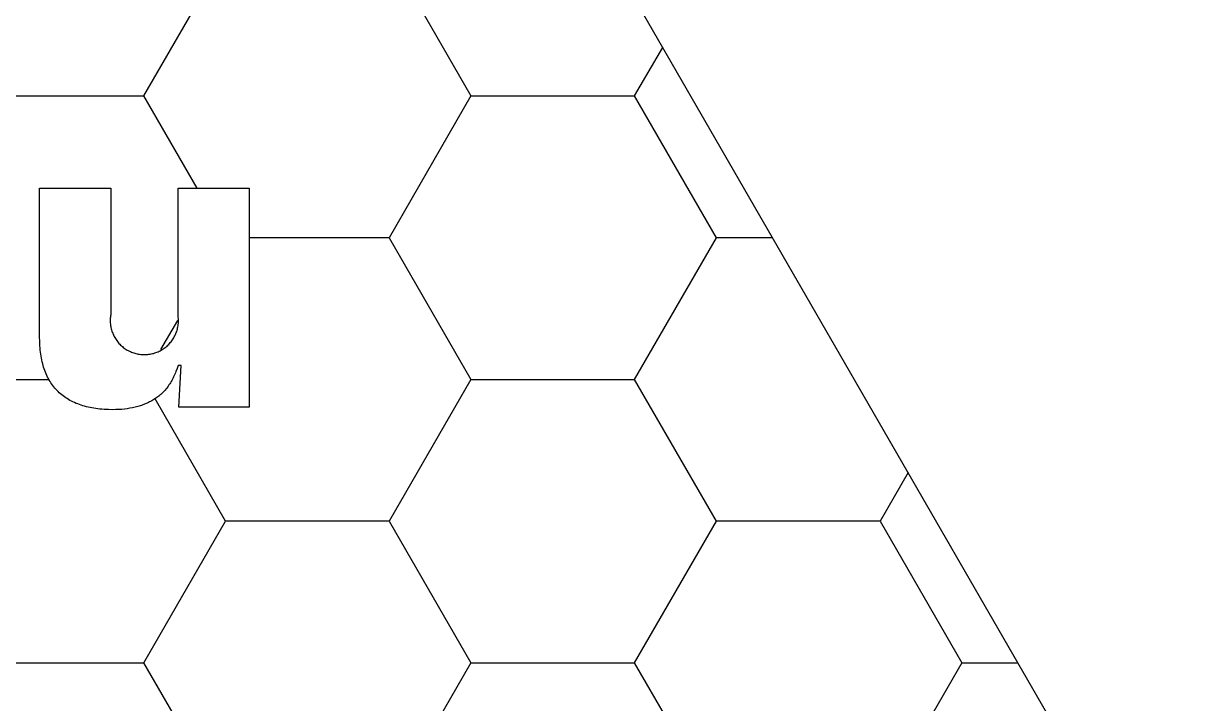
# Model space of a CAD drawing. Header units: millimetres. Extents: x 0 to 80, y 0 to 69.3.
# Drawn here: x 58.72 to 80, y 39.13 to 51.62 of the extents above; entities that cross this region are included whole.
import ezdxf

# ---------------------------------------------------------------- set-up
doc = ezdxf.new("R2010")
doc.units = ezdxf.units.MM
doc.header["$MEASUREMENT"] = 0
for name, color, linetype in [('CUT_PERIMETER', 1, 'CONTINUOUS'), ('HEX_BACKGROUND', 3, 'CONTINUOUS'), ('TEXT', 5, 'CONTINUOUS')]:
    doc.layers.add(name, color=color, linetype=linetype)

msp = doc.modelspace()

# ---------------------------------------------------------------- linework, layer by layer
at = {"layer": 'CUT_PERIMETER'}
msp.add_line((80, 34.641), (60, 69.282), dxfattribs=at)
at = {"layer": 'HEX_BACKGROUND'}
for p, q in [((60.936, 50.28), (62.437, 52.88)), ((65.439, 52.88), (66.94, 50.28)), ((69.943, 50.28), (70.457, 51.17)), ((57.934, 50.28), (60.936, 50.28)), ((61.914, 48.586), (60.936, 50.28)), ((66.94, 50.28), (65.439, 47.68)), ((66.94, 50.28), (69.943, 50.28)), ((71.444, 47.68), (69.943, 50.28)), ((65.439, 47.68), (62.873, 47.68)), ((65.439, 47.68), (66.94, 45.08)), ((69.943, 45.08), (71.444, 47.68)), ((72.472, 47.68), (71.444, 47.68)), ((61.252, 45.627), (61.56, 46.161)), ((57.934, 45.08), (59.195, 45.08)), ((66.94, 45.08), (65.439, 42.48)), ((66.94, 45.08), (69.943, 45.08)), ((71.444, 42.48), (69.943, 45.08)), ((62.437, 42.48), (61.143, 44.722)), ((74.96, 43.37), (74.446, 42.48)), ((60.936, 39.88), (62.437, 42.48)), ((65.439, 42.48), (62.437, 42.48)), ((65.439, 42.48), (66.94, 39.88)), ((69.943, 39.88), (71.444, 42.48)), ((74.446, 42.48), (71.444, 42.48)), ((74.446, 42.48), (75.947, 39.88)), ((57.934, 39.88), (60.936, 39.88)), ((61.541, 38.832), (60.936, 39.88)), ((66.94, 39.88), (66.307, 38.783)), ((66.94, 39.88), (69.943, 39.88)), ((70.557, 38.816), (69.943, 39.88)), ((75.947, 39.88), (74.446, 37.28)), ((75.947, 39.88), (76.975, 39.88))]:
    msp.add_line(p, q, dxfattribs=at)
at = {"layer": 'TEXT'}
for p, q in [((59.026, 45.858), (59.026, 48.586)), ((59.026, 48.586), (60.334, 48.586)), ((60.334, 48.586), (60.334, 46.288)), ((61.565, 46.477), (61.565, 48.586)), ((61.565, 48.586), (62.873, 48.586)), ((62.873, 48.586), (62.873, 44.567)), ((61.565, 46.262), (61.565, 46.477)), ((60.322, 46.202), (60.321, 46.18)), ((60.321, 46.18), (60.321, 46.158)), ((60.324, 46.223), (60.322, 46.202)), ((60.327, 46.245), (60.324, 46.223)), ((60.33, 46.266), (60.327, 46.245)), ((60.334, 46.288), (60.33, 46.266)), ((61.568, 46.24), (61.565, 46.262)), ((61.57, 46.219), (61.568, 46.24)), ((61.572, 46.197), (61.57, 46.219)), ((61.573, 46.175), (61.572, 46.197)), ((61.573, 46.154), (61.573, 46.175)), ((60.321, 46.158), (60.321, 46.136)), ((60.321, 46.136), (60.322, 46.115)), ((60.322, 46.115), (60.324, 46.093)), ((60.324, 46.093), (60.327, 46.071)), ((60.327, 46.071), (60.331, 46.05)), ((60.331, 46.05), (60.335, 46.029)), ((60.335, 46.029), (60.34, 46.007)), ((60.34, 46.007), (60.345, 45.986)), ((60.345, 45.986), (60.352, 45.966)), ((60.352, 45.966), (60.359, 45.945)), ((61.533, 45.941), (61.541, 45.961)), ((61.541, 45.961), (61.547, 45.982)), ((61.547, 45.982), (61.553, 46.003)), ((61.553, 46.003), (61.558, 46.024)), ((61.558, 46.024), (61.562, 46.045)), ((61.562, 46.045), (61.566, 46.067)), ((61.566, 46.067), (61.569, 46.089)), ((61.569, 46.089), (61.571, 46.11)), ((61.571, 46.11), (61.572, 46.132)), ((61.572, 46.132), (61.573, 46.154)), ((59.027, 45.775), (59.026, 45.858)), ((59.031, 45.695), (59.027, 45.775)), ((60.359, 45.945), (60.367, 45.925)), ((60.367, 45.925), (60.375, 45.905)), ((60.375, 45.905), (60.385, 45.885)), ((60.385, 45.885), (60.394, 45.866)), ((60.394, 45.866), (60.405, 45.847)), ((60.405, 45.847), (60.416, 45.828)), ((60.416, 45.828), (60.428, 45.81)), ((60.428, 45.81), (60.441, 45.792)), ((60.441, 45.792), (60.454, 45.775)), ((60.454, 45.775), (60.467, 45.758)), ((60.467, 45.758), (60.482, 45.741)), ((61.409, 45.738), (61.424, 45.754)), ((61.424, 45.754), (61.437, 45.771)), ((61.437, 45.771), (61.451, 45.788)), ((61.451, 45.788), (61.463, 45.806)), ((61.463, 45.806), (61.475, 45.824)), ((61.475, 45.824), (61.487, 45.843)), ((61.487, 45.843), (61.497, 45.862)), ((61.497, 45.862), (61.507, 45.881)), ((61.507, 45.881), (61.517, 45.901)), ((61.517, 45.901), (61.525, 45.921)), ((61.525, 45.921), (61.533, 45.941)), ((59.034, 45.656), (59.031, 45.695)), ((59.038, 45.618), (59.034, 45.656)), ((59.042, 45.58), (59.038, 45.618)), ((59.047, 45.543), (59.042, 45.58)), ((59.053, 45.507), (59.047, 45.543)), ((60.482, 45.741), (60.496, 45.725)), ((60.496, 45.725), (60.512, 45.71)), ((60.512, 45.71), (60.528, 45.695)), ((60.528, 45.695), (60.544, 45.681)), ((60.544, 45.681), (60.561, 45.667)), ((60.561, 45.667), (60.578, 45.654)), ((60.578, 45.654), (60.596, 45.641)), ((60.596, 45.641), (60.614, 45.63)), ((60.614, 45.63), (60.633, 45.618)), ((60.633, 45.618), (60.652, 45.608)), ((60.652, 45.608), (60.672, 45.598)), ((60.672, 45.598), (60.691, 45.589)), ((60.691, 45.589), (60.711, 45.58)), ((60.711, 45.58), (60.732, 45.572)), ((60.732, 45.572), (60.752, 45.565)), ((60.752, 45.565), (60.773, 45.559)), ((60.773, 45.559), (60.794, 45.553)), ((60.794, 45.553), (60.815, 45.548)), ((60.815, 45.548), (60.836, 45.544)), ((60.836, 45.544), (60.858, 45.54)), ((60.858, 45.54), (60.88, 45.538)), ((60.88, 45.538), (60.901, 45.536)), ((60.901, 45.536), (60.923, 45.534)), ((60.923, 45.534), (60.945, 45.534)), ((60.945, 45.534), (60.966, 45.534)), ((60.966, 45.534), (60.988, 45.535)), ((60.988, 45.535), (61.01, 45.537)), ((61.01, 45.537), (61.031, 45.54)), ((61.031, 45.54), (61.053, 45.543)), ((61.053, 45.543), (61.074, 45.547)), ((61.074, 45.547), (61.096, 45.552)), ((61.096, 45.552), (61.117, 45.557)), ((61.117, 45.557), (61.137, 45.564)), ((61.137, 45.564), (61.158, 45.571)), ((61.158, 45.571), (61.178, 45.578)), ((61.178, 45.578), (61.199, 45.587)), ((61.199, 45.587), (61.218, 45.596)), ((61.218, 45.596), (61.238, 45.606)), ((61.238, 45.606), (61.257, 45.616)), ((61.257, 45.616), (61.276, 45.627)), ((61.276, 45.627), (61.294, 45.639)), ((61.294, 45.639), (61.312, 45.651)), ((61.312, 45.651), (61.329, 45.664)), ((61.329, 45.664), (61.346, 45.678)), ((61.346, 45.678), (61.363, 45.692)), ((61.363, 45.692), (61.379, 45.707)), ((61.379, 45.707), (61.394, 45.722)), ((61.394, 45.722), (61.409, 45.738)), ((59.059, 45.471), (59.053, 45.507)), ((59.066, 45.436), (59.059, 45.471)), ((59.074, 45.402), (59.066, 45.436)), ((59.082, 45.368), (59.074, 45.402)), ((59.091, 45.335), (59.082, 45.368)), ((59.1, 45.303), (59.091, 45.335)), ((61.565, 45.333), (61.547, 45.279)), ((61.625, 45.333), (61.565, 45.333)), ((61.582, 44.567), (61.625, 45.333)), ((59.111, 45.271), (59.1, 45.303)), ((59.122, 45.24), (59.111, 45.271)), ((59.133, 45.21), (59.122, 45.24)), ((59.146, 45.18), (59.133, 45.21)), ((59.159, 45.151), (59.146, 45.18)), ((59.172, 45.123), (59.159, 45.151)), ((59.186, 45.095), (59.172, 45.123)), ((61.474, 45.106), (61.462, 45.083)), ((61.485, 45.129), (61.474, 45.106)), ((61.496, 45.153), (61.485, 45.129)), ((61.507, 45.177), (61.496, 45.153)), ((61.518, 45.202), (61.507, 45.177)), ((61.528, 45.227), (61.518, 45.202)), ((61.547, 45.279), (61.528, 45.227)), ((59.201, 45.068), (59.186, 45.095)), ((59.217, 45.042), (59.201, 45.068)), ((59.233, 45.016), (59.217, 45.042)), ((59.25, 44.991), (59.233, 45.016)), ((59.268, 44.967), (59.25, 44.991)), ((59.286, 44.943), (59.268, 44.967)), ((59.305, 44.92), (59.286, 44.943)), ((59.325, 44.898), (59.305, 44.92)), ((59.345, 44.876), (59.325, 44.898)), ((61.342, 44.901), (61.327, 44.883)), ((61.357, 44.919), (61.342, 44.901)), ((61.371, 44.938), (61.357, 44.919)), ((61.385, 44.957), (61.371, 44.938)), ((61.399, 44.977), (61.385, 44.957)), ((61.412, 44.997), (61.399, 44.977)), ((61.425, 45.018), (61.412, 44.997)), ((61.438, 45.039), (61.425, 45.018)), ((61.45, 45.061), (61.438, 45.039)), ((61.462, 45.083), (61.45, 45.061)), ((59.366, 44.855), (59.345, 44.876)), ((59.387, 44.834), (59.366, 44.855)), ((59.409, 44.815), (59.387, 44.834)), ((59.432, 44.796), (59.409, 44.815)), ((59.456, 44.777), (59.432, 44.796)), ((59.48, 44.759), (59.456, 44.777)), ((59.505, 44.742), (59.48, 44.759)), ((59.53, 44.726), (59.505, 44.742)), ((59.556, 44.71), (59.53, 44.726)), ((59.582, 44.695), (59.556, 44.71)), ((59.61, 44.68), (59.582, 44.695)), ((59.638, 44.666), (59.61, 44.68)), ((61.083, 44.686), (61.063, 44.675)), ((61.102, 44.697), (61.083, 44.686)), ((61.121, 44.709), (61.102, 44.697)), ((61.14, 44.72), (61.121, 44.709)), ((61.159, 44.733), (61.14, 44.72)), ((61.177, 44.745), (61.159, 44.733)), ((61.195, 44.759), (61.177, 44.745)), ((61.213, 44.773), (61.195, 44.759)), ((61.23, 44.787), (61.213, 44.773)), ((61.247, 44.802), (61.23, 44.787)), ((61.264, 44.817), (61.247, 44.802)), ((61.28, 44.833), (61.264, 44.817)), ((61.296, 44.849), (61.28, 44.833)), ((61.312, 44.866), (61.296, 44.849)), ((61.327, 44.883), (61.312, 44.866)), ((59.666, 44.653), (59.638, 44.666)), ((59.695, 44.64), (59.666, 44.653)), ((59.725, 44.628), (59.695, 44.64)), ((59.755, 44.617), (59.725, 44.628)), ((59.786, 44.606), (59.755, 44.617)), ((59.818, 44.596), (59.786, 44.606)), ((59.85, 44.587), (59.818, 44.596)), ((59.883, 44.578), (59.85, 44.587)), ((59.917, 44.57), (59.883, 44.578)), ((59.951, 44.563), (59.917, 44.57)), ((59.986, 44.556), (59.951, 44.563)), ((60.021, 44.55), (59.986, 44.556)), ((60.057, 44.544), (60.021, 44.55)), ((60.094, 44.539), (60.057, 44.544)), ((60.131, 44.535), (60.094, 44.539)), ((60.169, 44.532), (60.131, 44.535)), ((60.208, 44.529), (60.169, 44.532)), ((60.287, 44.525), (60.208, 44.529)), ((60.368, 44.523), (60.287, 44.525)), ((60.424, 44.524), (60.368, 44.523)), ((60.478, 44.526), (60.424, 44.524)), ((60.531, 44.53), (60.478, 44.526)), ((60.583, 44.535), (60.531, 44.53)), ((60.634, 44.542), (60.583, 44.535)), ((60.684, 44.55), (60.634, 44.542)), ((60.733, 44.559), (60.684, 44.55)), ((60.78, 44.57), (60.733, 44.559)), ((60.804, 44.576), (60.78, 44.57)), ((60.827, 44.582), (60.804, 44.576)), ((60.85, 44.589), (60.827, 44.582)), ((60.872, 44.596), (60.85, 44.589)), ((60.895, 44.603), (60.872, 44.596)), ((60.917, 44.611), (60.895, 44.603)), ((60.938, 44.619), (60.917, 44.611)), ((60.96, 44.628), (60.938, 44.619)), ((60.981, 44.636), (60.96, 44.628)), ((61.002, 44.646), (60.981, 44.636)), ((61.023, 44.655), (61.002, 44.646)), ((61.043, 44.665), (61.023, 44.655)), ((61.063, 44.675), (61.043, 44.665)), ((62.873, 44.567), (61.582, 44.567))]:
    msp.add_line(p, q, dxfattribs=at)

doc.saveas('drawing.dxf')
